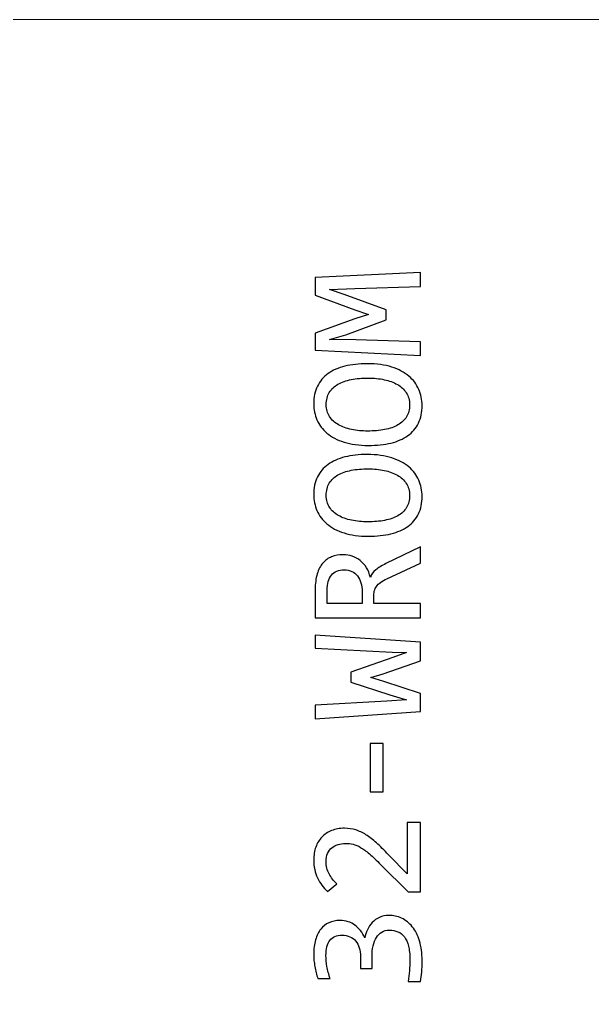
# Model space of a CAD drawing. Header units: millimetres. Extents: x -183.4 to -95.3, y 23.3 to 100.3.
# Drawn here: x -139.37 to -117.36, y 62.72 to 100.3 of the extents above; entities that cross this region are included whole.
import ezdxf

# ---------------------------------------------------------------- set-up
doc = ezdxf.new("R2010")
doc.units = ezdxf.units.MM
doc.header["$MEASUREMENT"] = 0
doc.layers.add('layer 1', color=7, linetype='Continuous')

msp = doc.modelspace()

# ---------------------------------------------------------------- linework, layer by layer
at = {"layer": 'layer 1', "color": 177, "lineweight": 9}
msp.add_lwpolyline([(-183.408, 23.2984), (-95.339, 23.2984), (-95.339, 100.2984), (-183.408, 100.2984), (-183.408, 23.2984)], close=True, dxfattribs=at)
at = {"layer": 'layer 1', "color": 250}
for points, knots in [([(-123.9598, 90.5679), (-123.9598, 90.5679), (-123.9598, 90.0282), (-123.9598, 90.0282), (-123.9598, 90.0282), (-123.9598, 90.0282), (-126.4924, 89.9456), (-126.4924, 89.9456), (-126.4924, 89.9456), (-126.4924, 89.9456), (-127.4565, 89.9107), (-127.4565, 89.9107), (-127.4565, 89.9107), (-127.4565, 89.9107), (-126.8946, 89.7223), (-126.8946, 89.7223), (-126.8946, 89.7223), (-126.8946, 89.7223), (-125.2806, 89.1254), (-125.2806, 89.1254), (-125.2806, 89.1254), (-125.2806, 89.1254), (-125.2806, 88.7444), (-125.2806, 88.7444), (-125.2806, 88.7444), (-125.2806, 88.7444), (-126.8332, 88.175), (-126.8332, 88.175), (-126.8332, 88.175), (-126.8332, 88.175), (-127.4565, 87.9866), (-127.4565, 87.9866), (-127.4565, 87.9866), (-127.4565, 87.9866), (-126.449, 87.9739), (-126.449, 87.9739), (-126.449, 87.9739), (-126.449, 87.9739), (-123.9598, 87.9009), (-123.9598, 87.9009), (-123.9598, 87.9009), (-123.9598, 87.9009), (-123.9598, 87.3802), (-123.9598, 87.3802), (-123.9598, 87.3802), (-123.9598, 87.3802), (-128.0111, 87.5802), (-128.0111, 87.5802), (-128.0111, 87.5802), (-128.0111, 87.5802), (-128.0111, 88.2343), (-128.0111, 88.2343), (-128.0111, 88.2343), (-128.0111, 88.2343), (-126.4829, 88.7793), (-126.4829, 88.7793), (-126.4829, 88.7793), (-126.4829, 88.7793), (-125.9675, 88.955), (-125.9675, 88.955), (-125.9675, 88.955), (-125.9675, 88.955), (-126.4829, 89.1254), (-126.4829, 89.1254), (-126.4829, 89.1254), (-126.4829, 89.1254), (-128.0111, 89.6969), (-128.0111, 89.6969), (-128.0111, 89.6969), (-128.0111, 89.6969), (-128.0111, 90.37), (-128.0111, 90.37), (-128.0111, 90.37), (-128.0111, 90.37), (-123.9598, 90.5679), (-123.9598, 90.5679)], [0, 0, 0, 0, 0.05, 0.05, 0.05, 0.05, 0.1, 0.1, 0.1, 0.1, 0.15, 0.15, 0.15, 0.15, 0.2, 0.2, 0.2, 0.2, 0.25, 0.25, 0.25, 0.25, 0.3, 0.3, 0.3, 0.3, 0.35, 0.35, 0.35, 0.35, 0.4, 0.4, 0.4, 0.4, 0.45, 0.45, 0.45, 0.45, 0.5, 0.5, 0.5, 0.5, 0.55, 0.55, 0.55, 0.55, 0.6, 0.6, 0.6, 0.6, 0.65, 0.65, 0.65, 0.65, 0.7, 0.7, 0.7, 0.7, 0.75, 0.75, 0.75, 0.75, 0.8, 0.8, 0.8, 0.8, 0.85, 0.85, 0.85, 0.85, 0.9, 0.9, 0.9, 0.9, 1, 1, 1, 1]), ([(-126.0119, 87.0575), (-125.6478, 87.0575), (-125.3335, 87.0141), (-125.0689, 86.9283), (-125.0689, 86.9283), (-124.8044, 86.8426), (-124.5853, 86.7273), (-124.4128, 86.5812), (-124.4128, 86.5812), (-124.2403, 86.4362), (-124.1122, 86.2658), (-124.0286, 86.07), (-124.0286, 86.07), (-123.945, 85.8753), (-123.9026, 85.6689), (-123.9026, 85.452), (-123.9026, 85.452), (-123.9026, 85.1916), (-123.9492, 84.9641), (-124.0434, 84.7715), (-124.0434, 84.7715), (-124.1376, 84.5778), (-124.2741, 84.418), (-124.4519, 84.291), (-124.4519, 84.291), (-124.6297, 84.164), (-124.8456, 84.0687), (-125.1017, 84.0073), (-125.1017, 84.0073), (-125.3568, 83.9449), (-125.6447, 83.9142), (-125.9653, 83.9142), (-125.9653, 83.9142), (-126.3252, 83.9142), (-126.6374, 83.9565), (-126.902, 84.0412), (-126.902, 84.0412), (-127.1666, 84.1259), (-127.3856, 84.2412), (-127.5581, 84.3873), (-127.5581, 84.3873), (-127.7306, 84.5323), (-127.8587, 84.7027), (-127.9423, 84.8974), (-127.9423, 84.8974), (-128.0259, 85.0911), (-128.0683, 85.2964), (-128.0683, 85.5133), (-128.0683, 85.5133), (-128.0683, 85.7737), (-128.0206, 86.0012), (-127.9254, 86.1939), (-127.9254, 86.1939), (-127.8301, 86.3875), (-127.6947, 86.5484), (-127.5179, 86.6765), (-127.5179, 86.6765), (-127.3412, 86.8045), (-127.1253, 86.8998), (-126.8713, 86.9633), (-126.8713, 86.9633), (-126.6162, 87.0257), (-126.3305, 87.0575), (-126.0119, 87.0575)], [0, 0, 0, 0, 0.0588235, 0.0588235, 0.0588235, 0.0588235, 0.1176471, 0.1176471, 0.1176471, 0.1176471, 0.1764706, 0.1764706, 0.1764706, 0.1764706, 0.2352941, 0.2352941, 0.2352941, 0.2352941, 0.2941176, 0.2941176, 0.2941176, 0.2941176, 0.3529412, 0.3529412, 0.3529412, 0.3529412, 0.4117647, 0.4117647, 0.4117647, 0.4117647, 0.4705882, 0.4705882, 0.4705882, 0.4705882, 0.5294118, 0.5294118, 0.5294118, 0.5294118, 0.5882353, 0.5882353, 0.5882353, 0.5882353, 0.6470588, 0.6470588, 0.6470588, 0.6470588, 0.7058824, 0.7058824, 0.7058824, 0.7058824, 0.7647059, 0.7647059, 0.7647059, 0.7647059, 0.8235294, 0.8235294, 0.8235294, 0.8235294, 0.8823529, 0.8823529, 0.8823529, 0.8823529, 1, 1, 1, 1]), ([(-125.9728, 86.505), (-126.2109, 86.505), (-126.4289, 86.487), (-126.6257, 86.45), (-126.6257, 86.45), (-126.8237, 86.4129), (-126.993, 86.3526), (-127.1359, 86.2711), (-127.1359, 86.2711), (-127.2787, 86.1886), (-127.3888, 86.0827), (-127.4682, 85.9526), (-127.4682, 85.9526), (-127.5465, 85.8224), (-127.5857, 85.6657), (-127.5857, 85.4827), (-127.5857, 85.4827), (-127.5857, 85.3059), (-127.5433, 85.1525), (-127.4597, 85.0255), (-127.4597, 85.0255), (-127.3761, 84.8974), (-127.2629, 84.7926), (-127.1189, 84.7101), (-127.1189, 84.7101), (-126.975, 84.6286), (-126.8067, 84.5672), (-126.613, 84.527), (-126.613, 84.527), (-126.4204, 84.4868), (-126.2151, 84.4667), (-125.9982, 84.4667), (-125.9982, 84.4667), (-125.7579, 84.4667), (-125.5399, 84.4857), (-125.342, 84.5238), (-125.342, 84.5238), (-125.1441, 84.5619), (-124.9747, 84.6212), (-124.8329, 84.7027), (-124.8329, 84.7027), (-124.6922, 84.7842), (-124.5821, 84.8889), (-124.5027, 85.017), (-124.5027, 85.017), (-124.4244, 85.1461), (-124.3853, 85.3017), (-124.3853, 85.4827), (-124.3853, 85.4827), (-124.3853, 85.6605), (-124.4276, 85.8129), (-124.5112, 85.942), (-124.5112, 85.942), (-124.5948, 86.07), (-124.708, 86.1769), (-124.852, 86.2595), (-124.852, 86.2595), (-124.9959, 86.3431), (-125.1631, 86.4045), (-125.3557, 86.4447), (-125.3557, 86.4447), (-125.5484, 86.4849), (-125.7537, 86.505), (-125.9728, 86.505)], [0, 0, 0, 0, 0.0588235, 0.0588235, 0.0588235, 0.0588235, 0.1176471, 0.1176471, 0.1176471, 0.1176471, 0.1764706, 0.1764706, 0.1764706, 0.1764706, 0.2352941, 0.2352941, 0.2352941, 0.2352941, 0.2941176, 0.2941176, 0.2941176, 0.2941176, 0.3529412, 0.3529412, 0.3529412, 0.3529412, 0.4117647, 0.4117647, 0.4117647, 0.4117647, 0.4705882, 0.4705882, 0.4705882, 0.4705882, 0.5294118, 0.5294118, 0.5294118, 0.5294118, 0.5882353, 0.5882353, 0.5882353, 0.5882353, 0.6470588, 0.6470588, 0.6470588, 0.6470588, 0.7058824, 0.7058824, 0.7058824, 0.7058824, 0.7647059, 0.7647059, 0.7647059, 0.7647059, 0.8235294, 0.8235294, 0.8235294, 0.8235294, 0.8823529, 0.8823529, 0.8823529, 0.8823529, 1, 1, 1, 1]), ([(-126.0119, 83.5661), (-125.6478, 83.5661), (-125.3335, 83.5227), (-125.0689, 83.4369), (-125.0689, 83.4369), (-124.8044, 83.3512), (-124.5853, 83.2359), (-124.4128, 83.0898), (-124.4128, 83.0898), (-124.2403, 82.9448), (-124.1122, 82.7744), (-124.0286, 82.5786), (-124.0286, 82.5786), (-123.945, 82.3839), (-123.9026, 82.1775), (-123.9026, 81.9606), (-123.9026, 81.9606), (-123.9026, 81.7002), (-123.9492, 81.4727), (-124.0434, 81.2801), (-124.0434, 81.2801), (-124.1376, 81.0864), (-124.2741, 80.9266), (-124.4519, 80.7996), (-124.4519, 80.7996), (-124.6297, 80.6726), (-124.8456, 80.5773), (-125.1017, 80.5159), (-125.1017, 80.5159), (-125.3568, 80.4535), (-125.6447, 80.4228), (-125.9653, 80.4228), (-125.9653, 80.4228), (-126.3252, 80.4228), (-126.6374, 80.4651), (-126.902, 80.5498), (-126.902, 80.5498), (-127.1666, 80.6345), (-127.3856, 80.7498), (-127.5581, 80.8959), (-127.5581, 80.8959), (-127.7306, 81.0409), (-127.8587, 81.2113), (-127.9423, 81.406), (-127.9423, 81.406), (-128.0259, 81.5997), (-128.0683, 81.805), (-128.0683, 82.0219), (-128.0683, 82.0219), (-128.0683, 82.2823), (-128.0206, 82.5098), (-127.9254, 82.7025), (-127.9254, 82.7025), (-127.8301, 82.8961), (-127.6947, 83.057), (-127.5179, 83.1851), (-127.5179, 83.1851), (-127.3412, 83.3131), (-127.1253, 83.4084), (-126.8713, 83.4719), (-126.8713, 83.4719), (-126.6162, 83.5343), (-126.3305, 83.5661), (-126.0119, 83.5661)], [0, 0, 0, 0, 0.0588235, 0.0588235, 0.0588235, 0.0588235, 0.1176471, 0.1176471, 0.1176471, 0.1176471, 0.1764706, 0.1764706, 0.1764706, 0.1764706, 0.2352941, 0.2352941, 0.2352941, 0.2352941, 0.2941176, 0.2941176, 0.2941176, 0.2941176, 0.3529412, 0.3529412, 0.3529412, 0.3529412, 0.4117647, 0.4117647, 0.4117647, 0.4117647, 0.4705882, 0.4705882, 0.4705882, 0.4705882, 0.5294118, 0.5294118, 0.5294118, 0.5294118, 0.5882353, 0.5882353, 0.5882353, 0.5882353, 0.6470588, 0.6470588, 0.6470588, 0.6470588, 0.7058824, 0.7058824, 0.7058824, 0.7058824, 0.7647059, 0.7647059, 0.7647059, 0.7647059, 0.8235294, 0.8235294, 0.8235294, 0.8235294, 0.8823529, 0.8823529, 0.8823529, 0.8823529, 1, 1, 1, 1]), ([(-125.9728, 83.0136), (-126.2109, 83.0136), (-126.4289, 82.9956), (-126.6257, 82.9586), (-126.6257, 82.9586), (-126.8237, 82.9215), (-126.993, 82.8612), (-127.1359, 82.7797), (-127.1359, 82.7797), (-127.2787, 82.6972), (-127.3888, 82.5913), (-127.4682, 82.4612), (-127.4682, 82.4612), (-127.5465, 82.331), (-127.5857, 82.1743), (-127.5857, 81.9913), (-127.5857, 81.9913), (-127.5857, 81.8145), (-127.5433, 81.6611), (-127.4597, 81.5341), (-127.4597, 81.5341), (-127.3761, 81.406), (-127.2629, 81.3012), (-127.1189, 81.2187), (-127.1189, 81.2187), (-126.975, 81.1372), (-126.8067, 81.0758), (-126.613, 81.0356), (-126.613, 81.0356), (-126.4204, 80.9954), (-126.2151, 80.9753), (-125.9982, 80.9753), (-125.9982, 80.9753), (-125.7579, 80.9753), (-125.5399, 80.9943), (-125.342, 81.0324), (-125.342, 81.0324), (-125.1441, 81.0705), (-124.9747, 81.1298), (-124.8329, 81.2113), (-124.8329, 81.2113), (-124.6922, 81.2928), (-124.5821, 81.3975), (-124.5027, 81.5256), (-124.5027, 81.5256), (-124.4244, 81.6547), (-124.3853, 81.8103), (-124.3853, 81.9913), (-124.3853, 81.9913), (-124.3853, 82.1691), (-124.4276, 82.3215), (-124.5112, 82.4506), (-124.5112, 82.4506), (-124.5948, 82.5786), (-124.708, 82.6855), (-124.852, 82.7681), (-124.852, 82.7681), (-124.9959, 82.8517), (-125.1631, 82.9131), (-125.3557, 82.9533), (-125.3557, 82.9533), (-125.5484, 82.9935), (-125.7537, 83.0136), (-125.9728, 83.0136)], [0, 0, 0, 0, 0.0588235, 0.0588235, 0.0588235, 0.0588235, 0.1176471, 0.1176471, 0.1176471, 0.1176471, 0.1764706, 0.1764706, 0.1764706, 0.1764706, 0.2352941, 0.2352941, 0.2352941, 0.2352941, 0.2941176, 0.2941176, 0.2941176, 0.2941176, 0.3529412, 0.3529412, 0.3529412, 0.3529412, 0.4117647, 0.4117647, 0.4117647, 0.4117647, 0.4705882, 0.4705882, 0.4705882, 0.4705882, 0.5294118, 0.5294118, 0.5294118, 0.5294118, 0.5882353, 0.5882353, 0.5882353, 0.5882353, 0.6470588, 0.6470588, 0.6470588, 0.6470588, 0.7058824, 0.7058824, 0.7058824, 0.7058824, 0.7647059, 0.7647059, 0.7647059, 0.7647059, 0.8235294, 0.8235294, 0.8235294, 0.8235294, 0.8823529, 0.8823529, 0.8823529, 0.8823529, 1, 1, 1, 1]), ([(-123.9598, 80.0112), (-123.9598, 80.0112), (-123.9598, 79.3878), (-123.9598, 79.3878), (-123.9598, 79.3878), (-123.9598, 79.3878), (-125.2552, 78.7856), (-125.2552, 78.7856), (-125.2552, 78.7856), (-125.3547, 78.7401), (-125.4362, 78.6935), (-125.5018, 78.6459), (-125.5018, 78.6459), (-125.5664, 78.5983), (-125.6182, 78.5475), (-125.6563, 78.4924), (-125.6563, 78.4924), (-125.6944, 78.4374), (-125.7219, 78.3771), (-125.7389, 78.3125), (-125.7389, 78.3125), (-125.7547, 78.2469), (-125.7632, 78.1739), (-125.7632, 78.0935), (-125.7632, 78.0935), (-125.7632, 78.0935), (-125.7632, 77.8331), (-125.7632, 77.8331), (-125.7632, 77.8331), (-125.7632, 77.8331), (-123.9598, 77.8331), (-123.9598, 77.8331), (-123.9598, 77.8331), (-123.9598, 77.8331), (-123.9598, 77.2807), (-123.9598, 77.2807), (-123.9598, 77.2807), (-123.9598, 77.2807), (-128.0111, 77.2807), (-128.0111, 77.2807), (-128.0111, 77.2807), (-128.0111, 77.2807), (-128.0111, 78.3665), (-128.0111, 78.3665), (-128.0111, 78.3665), (-128.0111, 78.6025), (-127.9857, 78.8047), (-127.9338, 78.974), (-127.9338, 78.974), (-127.882, 79.1433), (-127.81, 79.283), (-127.7169, 79.391), (-127.7169, 79.391), (-127.6238, 79.5), (-127.5116, 79.5794), (-127.3803, 79.6302), (-127.3803, 79.6302), (-127.2491, 79.681), (-127.1041, 79.7064), (-126.9443, 79.7064), (-126.9443, 79.7064), (-126.8184, 79.7064), (-126.6988, 79.6873), (-126.5866, 79.6503), (-126.5866, 79.6503), (-126.4744, 79.6132), (-126.3717, 79.5582), (-126.2797, 79.4841), (-126.2797, 79.4841), (-126.1876, 79.4111), (-126.1082, 79.3201), (-126.0405, 79.2121), (-126.0405, 79.2121), (-125.9738, 79.1031), (-125.9241, 78.9782), (-125.8902, 78.8385), (-125.8902, 78.8385), (-125.851, 78.9518), (-125.7823, 79.0481), (-125.6849, 79.1274), (-125.6849, 79.1274), (-125.5865, 79.2079), (-125.4563, 79.2883), (-125.2933, 79.3719), (-125.2933, 79.3719), (-125.2933, 79.3719), (-123.9598, 80.0112), (-123.9598, 80.0112)], [0, 0, 0, 0, 0.0434783, 0.0434783, 0.0434783, 0.0434783, 0.0869565, 0.0869565, 0.0869565, 0.0869565, 0.1304348, 0.1304348, 0.1304348, 0.1304348, 0.173913, 0.173913, 0.173913, 0.173913, 0.2173913, 0.2173913, 0.2173913, 0.2173913, 0.2608696, 0.2608696, 0.2608696, 0.2608696, 0.3043478, 0.3043478, 0.3043478, 0.3043478, 0.3478261, 0.3478261, 0.3478261, 0.3478261, 0.3913043, 0.3913043, 0.3913043, 0.3913043, 0.4347826, 0.4347826, 0.4347826, 0.4347826, 0.4782609, 0.4782609, 0.4782609, 0.4782609, 0.5217391, 0.5217391, 0.5217391, 0.5217391, 0.5652174, 0.5652174, 0.5652174, 0.5652174, 0.6086957, 0.6086957, 0.6086957, 0.6086957, 0.6521739, 0.6521739, 0.6521739, 0.6521739, 0.6956522, 0.6956522, 0.6956522, 0.6956522, 0.7391304, 0.7391304, 0.7391304, 0.7391304, 0.7826087, 0.7826087, 0.7826087, 0.7826087, 0.826087, 0.826087, 0.826087, 0.826087, 0.8695652, 0.8695652, 0.8695652, 0.8695652, 0.9130435, 0.9130435, 0.9130435, 0.9130435, 1, 1, 1, 1]), ([(-126.8999, 79.1285), (-127.1168, 79.1285), (-127.2787, 79.0608), (-127.3867, 78.9253), (-127.3867, 78.9253), (-127.4936, 78.7898), (-127.5476, 78.5993), (-127.5476, 78.3538), (-127.5476, 78.3538), (-127.5476, 78.3538), (-127.5476, 77.8331), (-127.5476, 77.8331), (-127.5476, 77.8331), (-127.5476, 77.8331), (-126.2077, 77.8331), (-126.2077, 77.8331), (-126.2077, 77.8331), (-126.2077, 77.8331), (-126.2077, 78.2797), (-126.2077, 78.2797), (-126.2077, 78.2797), (-126.2077, 78.4099), (-126.2225, 78.5263), (-126.2532, 78.6311), (-126.2532, 78.6311), (-126.2828, 78.7359), (-126.3273, 78.8248), (-126.3866, 78.8978), (-126.3866, 78.8978), (-126.4448, 78.9708), (-126.5178, 79.028), (-126.6035, 79.0682), (-126.6035, 79.0682), (-126.6892, 79.1084), (-126.7877, 79.1285), (-126.8999, 79.1285)], [0, 0, 0, 0, 0.1, 0.1, 0.1, 0.1, 0.2, 0.2, 0.2, 0.2, 0.3, 0.3, 0.3, 0.3, 0.4, 0.4, 0.4, 0.4, 0.5, 0.5, 0.5, 0.5, 0.6, 0.6, 0.6, 0.6, 0.7, 0.7, 0.7, 0.7, 0.8, 0.8, 0.8, 0.8, 1, 1, 1, 1]), ([(-128.0111, 76.615), (-128.0111, 76.615), (-123.9598, 76.342), (-123.9598, 76.342), (-123.9598, 76.342), (-123.9598, 76.342), (-123.9598, 75.6244), (-123.9598, 75.6244), (-123.9598, 75.6244), (-123.9598, 75.6244), (-125.4044, 75.1228), (-125.4044, 75.1228), (-125.4044, 75.1228), (-125.4044, 75.1228), (-125.8669, 74.9831), (-125.8669, 74.9831), (-125.8669, 74.9831), (-125.8669, 74.9831), (-125.3674, 74.8381), (-125.3674, 74.8381), (-125.3674, 74.8381), (-125.3674, 74.8381), (-123.9598, 74.3735), (-123.9598, 74.3735), (-123.9598, 74.3735), (-123.9598, 74.3735), (-123.9598, 73.6813), (-123.9598, 73.6813), (-123.9598, 73.6813), (-123.9598, 73.6813), (-128.0111, 73.4019), (-128.0111, 73.4019), (-128.0111, 73.4019), (-128.0111, 73.4019), (-128.0111, 73.9226), (-128.0111, 73.9226), (-128.0111, 73.9226), (-128.0111, 73.9226), (-125.252, 74.0814), (-125.252, 74.0814), (-125.252, 74.0814), (-125.252, 74.0814), (-124.4996, 74.1279), (-124.4996, 74.1279), (-124.4996, 74.1279), (-124.4996, 74.1279), (-125.1388, 74.3237), (-125.1388, 74.3237), (-125.1388, 74.3237), (-125.1388, 74.3237), (-126.6459, 74.8127), (-126.6459, 74.8127), (-126.6459, 74.8127), (-126.6459, 74.8127), (-126.6459, 75.1937), (-126.6459, 75.1937), (-126.6459, 75.1937), (-126.6459, 75.1937), (-125.0298, 75.7578), (-125.0298, 75.7578), (-125.0298, 75.7578), (-125.0298, 75.7578), (-124.4996, 75.9472), (-124.4996, 75.9472), (-124.4996, 75.9472), (-124.4996, 75.9472), (-125.0531, 75.9599), (-125.0531, 75.9599), (-125.0531, 75.9599), (-125.0531, 75.9599), (-128.0111, 76.1197), (-128.0111, 76.1197), (-128.0111, 76.1197), (-128.0111, 76.1197), (-128.0111, 76.615), (-128.0111, 76.615)], [0, 0, 0, 0, 0.05, 0.05, 0.05, 0.05, 0.1, 0.1, 0.1, 0.1, 0.15, 0.15, 0.15, 0.15, 0.2, 0.2, 0.2, 0.2, 0.25, 0.25, 0.25, 0.25, 0.3, 0.3, 0.3, 0.3, 0.35, 0.35, 0.35, 0.35, 0.4, 0.4, 0.4, 0.4, 0.45, 0.45, 0.45, 0.45, 0.5, 0.5, 0.5, 0.5, 0.55, 0.55, 0.55, 0.55, 0.6, 0.6, 0.6, 0.6, 0.65, 0.65, 0.65, 0.65, 0.7, 0.7, 0.7, 0.7, 0.75, 0.75, 0.75, 0.75, 0.8, 0.8, 0.8, 0.8, 0.85, 0.85, 0.85, 0.85, 0.9, 0.9, 0.9, 0.9, 1, 1, 1, 1]), ([(-125.3949, 72.4442), (-125.3949, 72.4442), (-125.3949, 70.59), (-125.3949, 70.59), (-125.3949, 70.59), (-125.3949, 70.59), (-125.9029, 70.59), (-125.9029, 70.59), (-125.9029, 70.59), (-125.9029, 70.59), (-125.9029, 72.4442), (-125.9029, 72.4442), (-125.9029, 72.4442), (-125.9029, 72.4442), (-125.3949, 72.4442), (-125.3949, 72.4442)], [0, 0, 0, 0, 0.2, 0.2, 0.2, 0.2, 0.4, 0.4, 0.4, 0.4, 0.6, 0.6, 0.6, 0.6, 1, 1, 1, 1]), ([(-123.9598, 69.4036), (-123.9598, 69.4036), (-123.9598, 66.7366), (-123.9598, 66.7366), (-123.9598, 66.7366), (-123.9598, 66.7366), (-124.4435, 66.7366), (-124.4435, 66.7366), (-124.4435, 66.7366), (-124.4435, 66.7366), (-125.4849, 67.7833), (-125.4849, 67.7833), (-125.4849, 67.7833), (-125.6553, 67.9547), (-125.8013, 68.0934), (-125.9251, 68.2013), (-125.9251, 68.2013), (-126.05, 68.3082), (-126.1633, 68.3918), (-126.2649, 68.4522), (-126.2649, 68.4522), (-126.3675, 68.5114), (-126.4638, 68.5516), (-126.5548, 68.5728), (-126.5548, 68.5728), (-126.6459, 68.5929), (-126.7443, 68.6035), (-126.8501, 68.6035), (-126.8501, 68.6035), (-126.9496, 68.6035), (-127.0438, 68.5897), (-127.1337, 68.5633), (-127.1337, 68.5633), (-127.2237, 68.5358), (-127.3031, 68.4945), (-127.3719, 68.4395), (-127.3719, 68.4395), (-127.4396, 68.3834), (-127.4936, 68.3114), (-127.5327, 68.2225), (-127.5327, 68.2225), (-127.5719, 68.1336), (-127.592, 68.0267), (-127.592, 67.9029), (-127.592, 67.9029), (-127.592, 67.7314), (-127.5539, 67.5748), (-127.4766, 67.434), (-127.4766, 67.434), (-127.4004, 67.2943), (-127.301, 67.1652), (-127.1793, 67.0467), (-127.1793, 67.0467), (-127.1793, 67.0467), (-127.5359, 66.7493), (-127.5359, 66.7493), (-127.5359, 66.7493), (-127.6968, 66.9028), (-127.8259, 67.0784), (-127.9222, 67.2785), (-127.9222, 67.2785), (-128.0196, 67.4774), (-128.0683, 67.7103), (-128.0683, 67.9749), (-128.0683, 67.9749), (-128.0683, 68.1548), (-128.0418, 68.3188), (-127.9878, 68.4659), (-127.9878, 68.4659), (-127.9338, 68.6141), (-127.8566, 68.7421), (-127.755, 68.8501), (-127.755, 68.8501), (-127.6534, 68.957), (-127.5296, 69.0406), (-127.3825, 69.0988), (-127.3825, 69.0988), (-127.2364, 69.1581), (-127.0713, 69.1877), (-126.8872, 69.1877), (-126.8872, 69.1877), (-126.7316, 69.1877), (-126.5876, 69.1665), (-126.4554, 69.1253), (-126.4554, 69.1253), (-126.3231, 69.084), (-126.1918, 69.0215), (-126.0606, 68.9379), (-126.0606, 68.9379), (-125.9294, 68.8543), (-125.7928, 68.7485), (-125.6521, 68.6215), (-125.6521, 68.6215), (-125.5124, 68.4945), (-125.3579, 68.3442), (-125.1906, 68.1706), (-125.1906, 68.1706), (-125.1906, 68.1706), (-124.4742, 67.4351), (-124.4742, 67.4351), (-124.4742, 67.4351), (-124.4742, 67.4351), (-124.4742, 69.4036), (-124.4742, 69.4036), (-124.4742, 69.4036), (-124.4742, 69.4036), (-123.9598, 69.4036), (-123.9598, 69.4036)], [0, 0, 0, 0, 0.0357143, 0.0357143, 0.0357143, 0.0357143, 0.0714286, 0.0714286, 0.0714286, 0.0714286, 0.1071429, 0.1071429, 0.1071429, 0.1071429, 0.1428571, 0.1428571, 0.1428571, 0.1428571, 0.1785714, 0.1785714, 0.1785714, 0.1785714, 0.2142857, 0.2142857, 0.2142857, 0.2142857, 0.25, 0.25, 0.25, 0.25, 0.2857143, 0.2857143, 0.2857143, 0.2857143, 0.3214286, 0.3214286, 0.3214286, 0.3214286, 0.3571429, 0.3571429, 0.3571429, 0.3571429, 0.3928571, 0.3928571, 0.3928571, 0.3928571, 0.4285714, 0.4285714, 0.4285714, 0.4285714, 0.4642857, 0.4642857, 0.4642857, 0.4642857, 0.5, 0.5, 0.5, 0.5, 0.5357143, 0.5357143, 0.5357143, 0.5357143, 0.5714286, 0.5714286, 0.5714286, 0.5714286, 0.6071429, 0.6071429, 0.6071429, 0.6071429, 0.6428571, 0.6428571, 0.6428571, 0.6428571, 0.6785714, 0.6785714, 0.6785714, 0.6785714, 0.7142857, 0.7142857, 0.7142857, 0.7142857, 0.75, 0.75, 0.75, 0.75, 0.7857143, 0.7857143, 0.7857143, 0.7857143, 0.8214286, 0.8214286, 0.8214286, 0.8214286, 0.8571429, 0.8571429, 0.8571429, 0.8571429, 0.8928571, 0.8928571, 0.8928571, 0.8928571, 0.9285714, 0.9285714, 0.9285714, 0.9285714, 1, 1, 1, 1]), ([(-125.1906, 65.836), (-125.0128, 65.836), (-124.8456, 65.8), (-124.6901, 65.727), (-124.6901, 65.727), (-124.5334, 65.655), (-124.3969, 65.5471), (-124.2794, 65.4021), (-124.2794, 65.4021), (-124.163, 65.2571), (-124.0709, 65.0751), (-124.0032, 64.856), (-124.0032, 64.856), (-123.9365, 64.6369), (-123.9026, 64.3819), (-123.9026, 64.0898), (-123.9026, 64.0898), (-123.9026, 63.9289), (-123.9079, 63.7839), (-123.9185, 63.6558), (-123.9185, 63.6558), (-123.9291, 63.5278), (-123.9429, 63.4082), (-123.9598, 63.296), (-123.9598, 63.296), (-123.9598, 63.296), (-124.4424, 63.296), (-124.4424, 63.296), (-124.4424, 63.296), (-124.4202, 63.4241), (-124.4032, 63.5595), (-124.3905, 63.7024), (-124.3905, 63.7024), (-124.3789, 63.8442), (-124.3726, 63.9903), (-124.3726, 64.1395), (-124.3726, 64.1395), (-124.3726, 64.3416), (-124.3905, 64.5152), (-124.4265, 64.6581), (-124.4265, 64.6581), (-124.4625, 64.802), (-124.5154, 64.9195), (-124.5832, 65.0105), (-124.5832, 65.0105), (-124.652, 65.1015), (-124.7345, 65.1671), (-124.8319, 65.2084), (-124.8319, 65.2084), (-124.9282, 65.2497), (-125.0382, 65.2709), (-125.16, 65.2709), (-125.16, 65.2709), (-125.2721, 65.2709), (-125.3684, 65.2465), (-125.451, 65.1968), (-125.451, 65.1968), (-125.5346, 65.147), (-125.6034, 65.0772), (-125.6595, 64.9872), (-125.6595, 64.9872), (-125.7156, 64.8973), (-125.7569, 64.7893), (-125.7844, 64.6644), (-125.7844, 64.6644), (-125.8129, 64.5395), (-125.8267, 64.402), (-125.8267, 64.2538), (-125.8267, 64.2538), (-125.8267, 64.2538), (-125.8267, 63.7913), (-125.8267, 63.7913), (-125.8267, 63.7913), (-125.8267, 63.7913), (-126.2712, 63.7913), (-126.2712, 63.7913), (-126.2712, 63.7913), (-126.2712, 63.7913), (-126.2712, 64.2601), (-126.2712, 64.2601), (-126.2712, 64.2601), (-126.2712, 64.3829), (-126.2871, 64.494), (-126.3188, 64.5946), (-126.3188, 64.5946), (-126.3516, 64.6951), (-126.3971, 64.7808), (-126.4564, 64.8518), (-126.4564, 64.8518), (-126.5167, 64.9237), (-126.5908, 64.9788), (-126.6776, 65.0169), (-126.6776, 65.0169), (-126.7654, 65.055), (-126.8649, 65.074), (-126.9761, 65.074), (-126.9761, 65.074), (-127.193, 65.074), (-127.3507, 65.0073), (-127.4502, 64.875), (-127.4502, 64.875), (-127.5486, 64.7427), (-127.5984, 64.548), (-127.5984, 64.2919), (-127.5984, 64.2919), (-127.5984, 64.1554), (-127.5857, 64.0146), (-127.5592, 63.8696), (-127.5592, 63.8696), (-127.5327, 63.7246), (-127.4925, 63.5691), (-127.4396, 63.404), (-127.4396, 63.404), (-127.4396, 63.404), (-127.9095, 63.404), (-127.9095, 63.404), (-127.9095, 63.404), (-127.9349, 63.4738), (-127.9571, 63.5489), (-127.9762, 63.6283), (-127.9762, 63.6283), (-127.9963, 63.7088), (-128.0132, 63.7881), (-128.0259, 63.8675), (-128.0259, 63.8675), (-128.0397, 63.9469), (-128.0503, 64.0263), (-128.0577, 64.1046), (-128.0577, 64.1046), (-128.0651, 64.1829), (-128.0683, 64.2591), (-128.0683, 64.3311), (-128.0683, 64.3311), (-128.0683, 64.5459), (-128.045, 64.7353), (-127.9984, 64.8983), (-127.9984, 64.8983), (-127.9518, 65.0613), (-127.8852, 65.1978), (-127.7984, 65.3079), (-127.7984, 65.3079), (-127.7116, 65.4169), (-127.6068, 65.4995), (-127.483, 65.5555), (-127.483, 65.5555), (-127.3581, 65.6116), (-127.2195, 65.6392), (-127.0639, 65.6392), (-127.0639, 65.6392), (-126.8332, 65.6392), (-126.6384, 65.5799), (-126.4818, 65.4614), (-126.4818, 65.4614), (-126.3241, 65.3418), (-126.1992, 65.1798), (-126.1061, 64.9724), (-126.1061, 64.9724), (-126.0902, 65.0782), (-126.0564, 65.182), (-126.0077, 65.2846), (-126.0077, 65.2846), (-125.9579, 65.3873), (-125.8934, 65.4793), (-125.8161, 65.5608), (-125.8161, 65.5608), (-125.7389, 65.6434), (-125.6468, 65.709), (-125.542, 65.7598), (-125.542, 65.7598), (-125.4362, 65.8106), (-125.3187, 65.836), (-125.1906, 65.836)], [0, 0, 0, 0, 0.0227273, 0.0227273, 0.0227273, 0.0227273, 0.0454545, 0.0454545, 0.0454545, 0.0454545, 0.0681818, 0.0681818, 0.0681818, 0.0681818, 0.0909091, 0.0909091, 0.0909091, 0.0909091, 0.1136364, 0.1136364, 0.1136364, 0.1136364, 0.1363636, 0.1363636, 0.1363636, 0.1363636, 0.1590909, 0.1590909, 0.1590909, 0.1590909, 0.1818182, 0.1818182, 0.1818182, 0.1818182, 0.2045455, 0.2045455, 0.2045455, 0.2045455, 0.2272727, 0.2272727, 0.2272727, 0.2272727, 0.25, 0.25, 0.25, 0.25, 0.2727273, 0.2727273, 0.2727273, 0.2727273, 0.2954545, 0.2954545, 0.2954545, 0.2954545, 0.3181818, 0.3181818, 0.3181818, 0.3181818, 0.3409091, 0.3409091, 0.3409091, 0.3409091, 0.3636364, 0.3636364, 0.3636364, 0.3636364, 0.3863636, 0.3863636, 0.3863636, 0.3863636, 0.4090909, 0.4090909, 0.4090909, 0.4090909, 0.4318182, 0.4318182, 0.4318182, 0.4318182, 0.4545455, 0.4545455, 0.4545455, 0.4545455, 0.4772727, 0.4772727, 0.4772727, 0.4772727, 0.5, 0.5, 0.5, 0.5, 0.5227273, 0.5227273, 0.5227273, 0.5227273, 0.5454545, 0.5454545, 0.5454545, 0.5454545, 0.5681818, 0.5681818, 0.5681818, 0.5681818, 0.5909091, 0.5909091, 0.5909091, 0.5909091, 0.6136364, 0.6136364, 0.6136364, 0.6136364, 0.6363636, 0.6363636, 0.6363636, 0.6363636, 0.6590909, 0.6590909, 0.6590909, 0.6590909, 0.6818182, 0.6818182, 0.6818182, 0.6818182, 0.7045455, 0.7045455, 0.7045455, 0.7045455, 0.7272727, 0.7272727, 0.7272727, 0.7272727, 0.75, 0.75, 0.75, 0.75, 0.7727273, 0.7727273, 0.7727273, 0.7727273, 0.7954545, 0.7954545, 0.7954545, 0.7954545, 0.8181818, 0.8181818, 0.8181818, 0.8181818, 0.8409091, 0.8409091, 0.8409091, 0.8409091, 0.8636364, 0.8636364, 0.8636364, 0.8636364, 0.8863636, 0.8863636, 0.8863636, 0.8863636, 0.9090909, 0.9090909, 0.9090909, 0.9090909, 0.9318182, 0.9318182, 0.9318182, 0.9318182, 0.9545455, 0.9545455, 0.9545455, 0.9545455, 1, 1, 1, 1])]:
    msp.add_open_spline(points, degree=3, knots=knots, dxfattribs=at)

doc.saveas('drawing.dxf')
